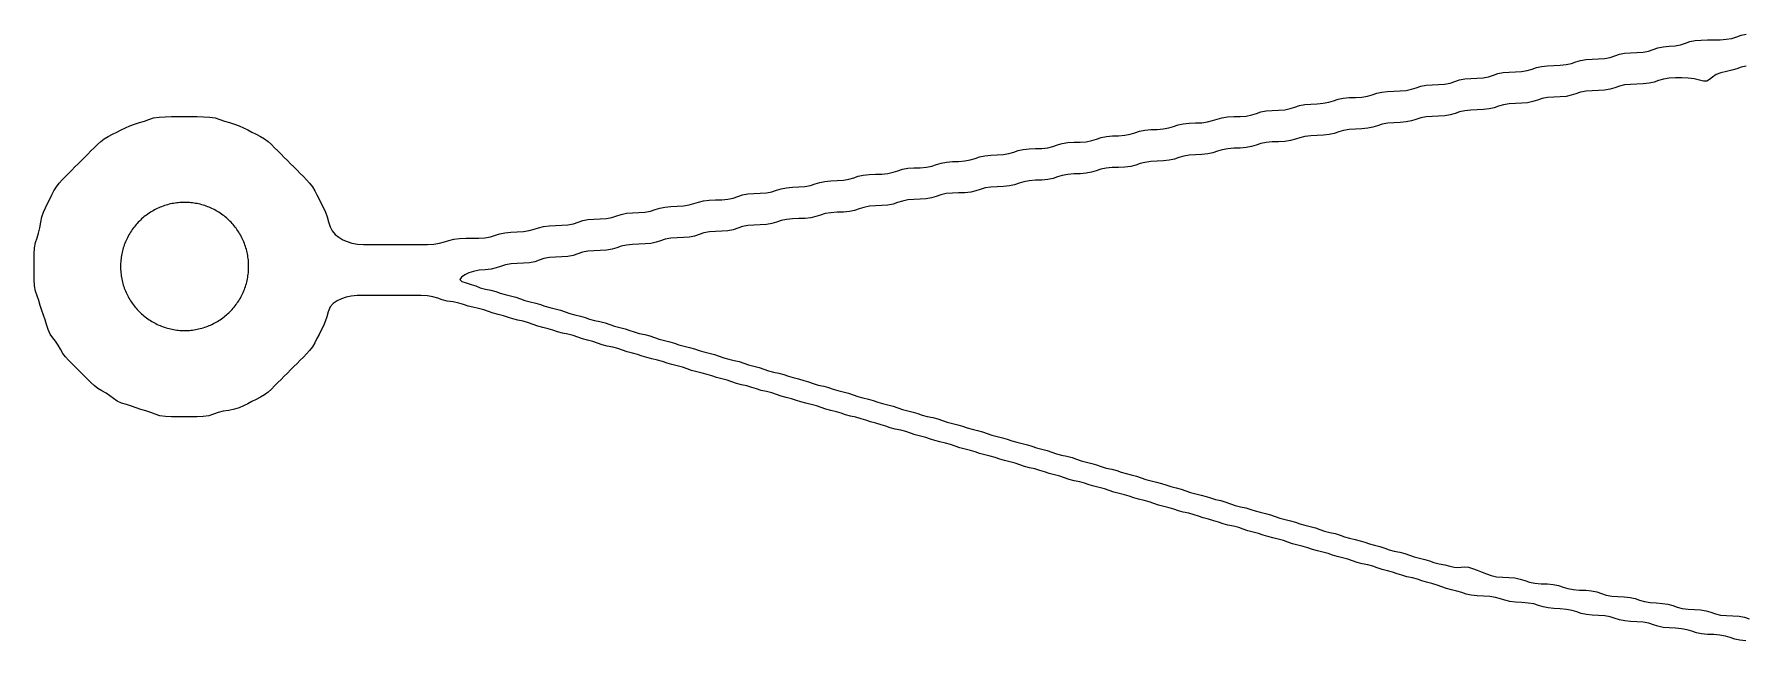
# Model space of a CAD drawing. Header units: millimetres. Extents: x 2.2 to 87.8, y 0 to 20.
# Drawn here: x 2.24 to 45, y 0.65 to 15.8 of the extents above; entities that cross this region are included whole.
import ezdxf

# ---------------------------------------------------------------- set-up
doc = ezdxf.new("R2010")
doc.units = ezdxf.units.MM

msp = doc.modelspace()

# ---------------------------------------------------------------- linework, layer by layer
for points in [[(45.002, 0.649), (44.853, 0.662), (44.723, 0.689), (44.609, 0.727), (44.491, 0.766), (44.353, 0.791), (44.2, 0.803), (44.043, 0.809), (43.894, 0.823), (43.766, 0.85), (43.652, 0.889), (43.533, 0.926), (43.395, 0.951), (43.241, 0.963), (43.084, 0.969), (42.935, 0.984), (42.807, 1.011), (42.694, 1.049), (42.575, 1.087), (42.436, 1.112), (42.282, 1.123), (42.124, 1.129), (41.976, 1.144), (41.848, 1.171), (41.735, 1.209), (41.616, 1.247), (41.477, 1.271), (41.323, 1.283), (41.165, 1.29), (41.018, 1.305), (40.891, 1.334), (40.779, 1.371), (40.659, 1.408), (40.519, 1.432), (40.364, 1.443), (40.206, 1.451), (40.06, 1.468), (39.935, 1.497), (39.824, 1.534), (39.703, 1.569), (39.561, 1.592), (39.405, 1.603), (39.248, 1.612), (39.103, 1.632), (38.981, 1.663), (38.871, 1.699), (38.748, 1.732), (38.603, 1.753), (38.446, 1.763), (38.288, 1.77), (38.141, 1.786), (38.015, 1.815), (37.903, 1.853), (37.784, 1.891), (37.651, 1.924), (37.522, 1.958), (37.406, 1.999), (37.29, 2.041), (37.161, 2.076), (37.028, 2.109), (36.908, 2.145), (36.797, 2.184), (36.673, 2.219), (36.537, 2.25), (36.408, 2.284), (36.294, 2.324), (36.177, 2.364), (36.046, 2.398), (35.913, 2.431), (35.795, 2.469), (35.682, 2.509), (35.556, 2.544), (35.419, 2.573), (35.291, 2.606), (35.177, 2.645), (35.06, 2.685), (34.928, 2.719), (34.796, 2.752), (34.678, 2.791), (34.565, 2.832), (34.438, 2.866), (34.301, 2.896), (34.174, 2.928), (34.061, 2.967), (33.943, 3.006), (33.811, 3.04), (33.68, 3.073), (33.563, 3.113), (33.448, 3.154), (33.32, 3.189), (33.183, 3.218), (33.057, 3.25), (32.945, 3.289), (32.826, 3.328), (32.694, 3.361), (32.564, 3.395), (32.448, 3.436), (32.332, 3.477), (32.202, 3.512), (32.065, 3.541), (31.941, 3.573), (31.829, 3.611), (31.71, 3.649), (31.577, 3.683), (31.447, 3.717), (31.332, 3.758), (31.216, 3.799), (31.085, 3.834), (30.948, 3.864), (30.825, 3.897), (30.715, 3.934), (30.594, 3.971), (30.46, 4.004), (30.33, 4.038), (30.215, 4.079), (30.098, 4.12), (29.967, 4.155), (29.831, 4.186), (29.71, 4.221), (29.6, 4.258), (29.478, 4.294), (29.343, 4.326), (29.213, 4.36), (29.098, 4.4), (28.981, 4.441), (28.85, 4.476), (28.715, 4.507), (28.595, 4.543), (28.484, 4.582), (28.361, 4.617), (28.224, 4.648), (28.096, 4.681), (27.981, 4.722), (27.864, 4.762), (27.733, 4.796), (27.6, 4.828), (27.481, 4.866), (27.368, 4.906), (27.243, 4.941), (27.106, 4.97), (26.978, 5.003), (26.864, 5.043), (26.747, 5.083), (26.615, 5.116), (26.483, 5.149), (26.365, 5.188), (26.252, 5.229), (26.125, 5.264), (25.988, 5.293), (25.861, 5.325), (25.748, 5.365), (25.63, 5.404), (25.498, 5.437), (25.367, 5.471), (25.25, 5.511), (25.136, 5.552), (25.007, 5.587), (24.87, 5.616), (24.745, 5.648), (24.632, 5.687), (24.513, 5.726), (24.382, 5.759), (24.252, 5.793), (24.136, 5.834), (24.02, 5.876), (23.89, 5.91), (23.753, 5.939), (23.628, 5.971), (23.517, 6.009), (23.397, 6.047), (23.264, 6.081), (23.135, 6.115), (23.019, 6.156), (22.903, 6.197), (22.772, 6.232), (22.635, 6.261), (22.512, 6.294), (22.402, 6.332), (22.281, 6.369), (22.147, 6.402), (22.018, 6.436), (21.902, 6.477), (21.786, 6.518), (21.654, 6.553), (21.518, 6.584), (21.397, 6.618), (21.287, 6.655), (21.165, 6.691), (21.03, 6.723), (20.9, 6.757), (20.785, 6.798), (20.668, 6.839), (20.537, 6.873), (20.403, 6.905), (20.283, 6.941), (20.171, 6.979), (20.048, 7.015), (19.912, 7.045), (19.783, 7.079), (19.668, 7.119), (19.551, 7.16), (19.42, 7.194), (19.287, 7.226), (19.168, 7.264), (19.056, 7.304), (18.93, 7.338), (18.794, 7.368), (18.665, 7.401), (18.551, 7.44), (18.434, 7.48), (18.303, 7.514), (18.171, 7.547), (18.053, 7.586), (17.939, 7.627), (17.813, 7.661), (17.675, 7.69), (17.548, 7.723), (17.434, 7.762), (17.317, 7.801), (17.185, 7.835), (17.053, 7.867), (16.935, 7.907), (16.822, 7.949), (16.694, 7.983), (16.557, 8.012), (16.431, 8.045), (16.318, 8.084), (16.2, 8.123), (16.068, 8.156), (15.938, 8.19), (15.822, 8.231), (15.707, 8.273), (15.577, 8.306), (15.439, 8.335), (15.314, 8.367), (15.202, 8.406), (15.083, 8.444), (14.951, 8.478), (14.822, 8.512), (14.706, 8.553), (14.59, 8.595), (14.459, 8.629), (14.322, 8.658), (14.198, 8.69), (14.087, 8.728), (13.967, 8.766), (13.834, 8.799), (13.705, 8.834), (13.589, 8.874), (13.473, 8.916), (13.341, 8.95), (13.204, 8.979), (13.081, 9.012), (12.97, 9.049), (12.848, 9.084), (12.707, 9.112), (12.563, 9.136), (12.437, 9.166), (12.324, 9.204), (12.204, 9.241), (12.064, 9.265), (11.909, 9.275), (11.75, 9.277), (11.59, 9.277), (11.43, 9.277), (11.27, 9.277), (11.11, 9.277), (10.95, 9.277), (10.79, 9.277), (10.631, 9.277), (10.471, 9.276), (10.312, 9.273), (10.163, 9.259), (10.032, 9.23), (9.918, 9.188), (9.81, 9.139), (9.709, 9.078), (9.633, 8.989), (9.589, 8.869), (9.555, 8.741), (9.515, 8.624), (9.466, 8.517), (9.414, 8.41), (9.36, 8.303), (9.307, 8.197), (9.253, 8.091), (9.193, 7.989), (9.124, 7.899), (9.048, 7.817), (8.969, 7.736), (8.889, 7.656), (8.809, 7.576), (8.729, 7.497), (8.649, 7.417), (8.569, 7.337), (8.489, 7.257), (8.409, 7.177), (8.329, 7.097), (8.249, 7.017), (8.169, 6.938), (8.086, 6.862), (7.996, 6.793), (7.895, 6.733), (7.788, 6.679), (7.683, 6.626), (7.576, 6.572), (7.469, 6.519), (7.361, 6.471), (7.244, 6.431), (7.108, 6.404), (6.966, 6.381), (6.837, 6.35), (6.723, 6.309), (6.604, 6.272), (6.467, 6.249), (6.314, 6.241), (6.155, 6.24), (5.995, 6.24), (5.835, 6.24), (5.676, 6.241), (5.522, 6.249), (5.385, 6.272), (5.267, 6.309), (5.153, 6.352), (5.03, 6.389), (4.904, 6.427), (4.787, 6.469), (4.674, 6.511), (4.551, 6.549), (4.425, 6.588), (4.314, 6.637), (4.222, 6.701), (4.134, 6.77), (4.038, 6.834), (3.934, 6.892), (3.833, 6.953), (3.743, 7.022), (3.66, 7.098), (3.58, 7.177), (3.5, 7.257), (3.42, 7.337), (3.34, 7.417), (3.26, 7.497), (3.18, 7.577), (3.101, 7.657), (3.025, 7.739), (2.956, 7.829), (2.896, 7.93), (2.838, 8.034), (2.774, 8.13), (2.705, 8.218), (2.641, 8.311), (2.591, 8.421), (2.553, 8.547), (2.515, 8.67), (2.472, 8.783), (2.43, 8.9), (2.393, 9.027), (2.355, 9.15), (2.313, 9.263), (2.275, 9.381), (2.253, 9.519), (2.245, 9.672), (2.243, 9.831), (2.243, 9.991), (2.243, 10.151), (2.245, 10.31), (2.253, 10.463), (2.275, 10.601), (2.313, 10.719), (2.354, 10.833), (2.385, 10.962), (2.408, 11.104), (2.435, 11.24), (2.474, 11.358), (2.523, 11.465), (2.575, 11.573), (2.629, 11.679), (2.682, 11.785), (2.736, 11.892), (2.796, 11.993), (2.865, 12.083), (2.941, 12.165), (3.021, 12.246), (3.1, 12.326), (3.18, 12.406), (3.26, 12.486), (3.34, 12.566), (3.42, 12.646), (3.5, 12.725), (3.58, 12.805), (3.66, 12.885), (3.74, 12.965), (3.82, 13.045), (3.903, 13.121), (3.993, 13.189), (4.094, 13.249), (4.201, 13.304), (4.307, 13.357), (4.413, 13.41), (4.521, 13.463), (4.628, 13.512), (4.744, 13.556), (4.87, 13.593), (4.994, 13.631), (5.107, 13.673), (5.225, 13.71), (5.363, 13.733), (5.516, 13.741), (5.675, 13.743), (5.835, 13.743), (5.995, 13.743), (6.155, 13.743), (6.314, 13.743), (6.473, 13.741), (6.627, 13.733), (6.764, 13.71), (6.883, 13.673), (6.996, 13.631), (7.119, 13.593), (7.246, 13.556), (7.361, 13.512), (7.469, 13.463), (7.576, 13.41), (7.683, 13.357), (7.788, 13.304), (7.895, 13.249), (7.996, 13.189), (8.086, 13.121), (8.169, 13.045), (8.249, 12.965), (8.329, 12.885), (8.409, 12.805), (8.489, 12.725), (8.569, 12.646), (8.649, 12.566), (8.729, 12.486), (8.809, 12.406), (8.889, 12.326), (8.969, 12.246), (9.048, 12.165), (9.124, 12.083), (9.193, 11.993), (9.253, 11.892), (9.307, 11.785), (9.36, 11.679), (9.414, 11.573), (9.466, 11.465), (9.516, 11.358), (9.559, 11.242), (9.596, 11.115), (9.636, 10.993), (9.688, 10.889), (9.761, 10.801), (9.854, 10.728), (9.955, 10.669), (10.06, 10.621), (10.178, 10.583), (10.317, 10.558), (10.471, 10.548), (10.631, 10.546), (10.79, 10.545), (10.95, 10.545), (11.11, 10.545), (11.27, 10.545), (11.43, 10.545), (11.59, 10.545), (11.75, 10.545), (11.909, 10.546), (12.069, 10.548), (12.226, 10.557), (12.369, 10.579), (12.491, 10.613), (12.601, 10.649), (12.725, 10.678), (12.871, 10.696), (13.028, 10.703), (13.188, 10.705), (13.348, 10.708), (13.503, 10.717), (13.643, 10.741), (13.763, 10.778), (13.875, 10.816), (14.002, 10.844), (14.149, 10.859), (14.307, 10.866), (14.465, 10.876), (14.61, 10.897), (14.733, 10.929), (14.843, 10.966), (14.965, 10.997), (15.109, 11.016), (15.266, 11.024), (15.425, 11.028), (15.577, 11.04), (15.712, 11.067), (15.829, 11.106), (15.944, 11.145), (16.077, 11.17), (16.227, 11.182), (16.385, 11.187), (16.538, 11.198), (16.676, 11.224), (16.794, 11.262), (16.908, 11.3), (17.038, 11.327), (17.186, 11.34), (17.344, 11.346), (17.498, 11.357), (17.638, 11.382), (17.757, 11.419), (17.87, 11.457), (17.998, 11.485), (18.146, 11.499), (18.304, 11.506), (18.46, 11.516), (18.603, 11.538), (18.725, 11.573), (18.836, 11.609), (18.96, 11.639), (19.105, 11.657), (19.263, 11.664), (19.421, 11.668), (19.573, 11.681), (19.706, 11.709), (19.822, 11.748), (19.938, 11.786), (20.072, 11.811), (20.223, 11.822), (20.381, 11.827), (20.534, 11.838), (20.671, 11.864), (20.789, 11.902), (20.904, 11.941), (21.034, 11.967), (21.183, 11.98), (21.34, 11.986), (21.494, 11.997), (21.633, 12.022), (21.752, 12.06), (21.865, 12.098), (21.994, 12.125), (22.142, 12.139), (22.3, 12.145), (22.456, 12.156), (22.597, 12.179), (22.718, 12.214), (22.83, 12.252), (22.955, 12.281), (23.102, 12.297), (23.259, 12.304), (23.418, 12.309), (23.567, 12.323), (23.699, 12.352), (23.814, 12.391), (23.931, 12.429), (24.067, 12.452), (24.219, 12.462), (24.377, 12.466), (24.53, 12.478), (24.667, 12.504), (24.784, 12.543), (24.899, 12.581), (25.03, 12.608), (25.179, 12.62), (25.337, 12.626), (25.49, 12.637), (25.628, 12.662), (25.746, 12.7), (25.86, 12.739), (25.99, 12.766), (26.138, 12.779), (26.296, 12.785), (26.451, 12.795), (26.592, 12.819), (26.712, 12.856), (26.824, 12.893), (26.951, 12.922), (27.098, 12.937), (27.256, 12.943), (27.414, 12.95), (27.562, 12.967), (27.69, 12.997), (27.803, 13.036), (27.922, 13.071), (28.061, 13.093), (28.216, 13.102), (28.374, 13.106), (28.526, 13.117), (28.662, 13.144), (28.779, 13.183), (28.894, 13.222), (29.026, 13.248), (29.176, 13.26), (29.333, 13.265), (29.486, 13.277), (29.623, 13.302), (29.741, 13.341), (29.855, 13.38), (29.986, 13.406), (30.135, 13.419), (30.292, 13.425), (30.447, 13.435), (30.587, 13.46), (30.706, 13.497), (30.819, 13.535), (30.947, 13.563), (31.094, 13.577), (31.252, 13.584), (31.41, 13.592), (31.556, 13.612), (31.68, 13.644), (31.791, 13.682), (31.912, 13.714), (32.055, 13.734), (32.212, 13.742), (32.37, 13.746), (32.522, 13.757), (32.657, 13.784), (32.774, 13.824), (32.889, 13.863), (33.022, 13.888), (33.172, 13.899), (33.329, 13.905), (33.482, 13.916), (33.619, 13.942), (33.736, 13.981), (33.851, 14.02), (33.982, 14.046), (34.131, 14.058), (34.289, 14.064), (34.443, 14.075), (34.582, 14.1), (34.7, 14.138), (34.814, 14.176), (34.942, 14.203), (35.091, 14.217), (35.249, 14.223), (35.405, 14.233), (35.55, 14.255), (35.671, 14.289), (35.782, 14.325), (35.905, 14.356), (36.05, 14.374), (36.208, 14.381), (36.366, 14.385), (36.518, 14.398), (36.652, 14.425), (36.768, 14.465), (36.884, 14.504), (37.017, 14.529), (37.168, 14.539), (37.326, 14.545), (37.478, 14.556), (37.614, 14.582), (37.732, 14.622), (37.846, 14.66), (37.978, 14.686), (38.128, 14.698), (38.285, 14.704), (38.439, 14.715), (38.577, 14.74), (38.695, 14.778), (38.809, 14.817), (38.938, 14.844), (39.087, 14.857), (39.245, 14.863), (39.401, 14.873), (39.543, 14.896), (39.663, 14.932), (39.775, 14.969), (39.9, 14.998), (40.047, 15.015), (40.204, 15.021), (40.363, 15.027), (40.512, 15.041), (40.643, 15.07), (40.757, 15.11), (40.875, 15.147), (41.012, 15.17), (41.164, 15.18), (41.322, 15.184), (41.474, 15.196), (41.609, 15.223), (41.727, 15.262), (41.842, 15.301), (41.974, 15.327), (42.124, 15.338), (42.282, 15.343), (42.435, 15.355), (42.572, 15.38), (42.69, 15.419), (42.804, 15.458), (42.934, 15.484), (43.083, 15.499), (43.234, 15.514), (43.372, 15.539), (43.491, 15.578), (43.605, 15.616), (43.734, 15.643), (43.883, 15.656), (44.041, 15.66), (44.201, 15.661), (44.36, 15.663), (44.514, 15.674), (44.653, 15.698), (44.773, 15.735), (44.886, 15.774), (45.014, 15.801)], [(45.014, 15.006), (44.887, 14.975), (44.775, 14.938), (44.655, 14.903), (44.518, 14.874), (44.381, 14.841), (44.264, 14.794), (44.172, 14.732), (44.096, 14.669), (44.024, 14.631), (43.945, 14.632), (43.842, 14.657), (43.711, 14.685), (43.56, 14.704), (43.401, 14.711), (43.242, 14.71), (43.085, 14.701), (42.942, 14.678), (42.82, 14.644), (42.71, 14.607), (42.586, 14.577), (42.44, 14.56), (42.282, 14.553), (42.124, 14.547), (41.974, 14.533), (41.843, 14.504), (41.728, 14.465), (41.611, 14.428), (41.475, 14.404), (41.322, 14.395), (41.164, 14.39), (41.011, 14.379), (40.875, 14.353), (40.757, 14.314), (40.642, 14.275), (40.512, 14.249), (40.363, 14.236), (40.205, 14.231), (40.051, 14.22), (39.912, 14.195), (39.793, 14.157), (39.68, 14.119), (39.551, 14.091), (39.403, 14.078), (39.245, 14.071), (39.09, 14.061), (38.948, 14.038), (38.827, 14.002), (38.716, 13.965), (38.59, 13.936), (38.444, 13.92), (38.286, 13.913), (38.128, 13.906), (37.98, 13.89), (37.851, 13.86), (37.738, 13.821), (37.619, 13.786), (37.48, 13.764), (37.326, 13.755), (37.168, 13.75), (37.015, 13.739), (36.879, 13.713), (36.761, 13.674), (36.646, 13.635), (36.516, 13.609), (36.366, 13.597), (36.209, 13.591), (36.055, 13.58), (35.917, 13.555), (35.798, 13.517), (35.685, 13.478), (35.555, 13.451), (35.407, 13.438), (35.249, 13.432), (35.094, 13.421), (34.953, 13.397), (34.833, 13.361), (34.721, 13.323), (34.595, 13.295), (34.447, 13.28), (34.29, 13.273), (34.132, 13.265), (33.985, 13.245), (33.86, 13.214), (33.749, 13.176), (33.628, 13.143), (33.486, 13.123), (33.33, 13.115), (33.172, 13.111), (33.019, 13.099), (32.884, 13.073), (32.766, 13.033), (32.651, 12.995), (32.52, 12.969), (32.37, 12.957), (32.212, 12.951), (32.059, 12.94), (31.922, 12.915), (31.803, 12.876), (31.689, 12.838), (31.559, 12.811), (31.41, 12.798), (31.253, 12.792), (31.098, 12.781), (30.959, 12.757), (30.839, 12.72), (30.726, 12.682), (30.599, 12.654), (30.451, 12.64), (30.293, 12.633), (30.136, 12.623), (29.991, 12.601), (29.869, 12.568), (29.759, 12.532), (29.636, 12.501), (29.491, 12.483), (29.334, 12.475), (29.175, 12.471), (29.023, 12.459), (28.889, 12.432), (28.772, 12.392), (28.656, 12.354), (28.524, 12.328), (28.373, 12.317), (28.216, 12.312), (28.063, 12.301), (27.926, 12.275), (27.808, 12.236), (27.694, 12.197), (27.563, 12.171), (27.414, 12.158), (27.256, 12.152), (27.102, 12.142), (26.964, 12.117), (26.845, 12.079), (26.731, 12.041), (26.603, 12.013), (26.455, 12), (26.297, 11.993), (26.141, 11.983), (25.998, 11.961), (25.876, 11.926), (25.765, 11.889), (25.641, 11.859), (25.495, 11.842), (25.337, 11.835), (25.179, 11.831), (25.028, 11.819), (24.894, 11.791), (24.778, 11.751), (24.662, 11.713), (24.528, 11.688), (24.377, 11.677), (24.219, 11.672), (24.067, 11.661), (23.93, 11.635), (23.812, 11.596), (23.698, 11.557), (23.567, 11.531), (23.418, 11.519), (23.26, 11.513), (23.107, 11.502), (22.969, 11.476), (22.85, 11.438), (22.736, 11.4), (22.607, 11.373), (22.458, 11.36), (22.301, 11.354), (22.145, 11.343), (22.003, 11.32), (21.883, 11.284), (21.771, 11.247), (21.645, 11.218), (21.499, 11.202), (21.341, 11.196), (21.183, 11.191), (21.032, 11.177), (20.9, 11.149), (20.785, 11.109), (20.668, 11.071), (20.533, 11.047), (20.381, 11.038), (20.223, 11.033), (20.071, 11.021), (19.935, 10.995), (19.817, 10.956), (19.702, 10.917), (19.571, 10.891), (19.421, 10.879), (19.264, 10.873), (19.111, 10.862), (18.973, 10.836), (18.855, 10.798), (18.741, 10.759), (18.611, 10.733), (18.462, 10.72), (18.304, 10.714), (18.149, 10.704), (18.009, 10.679), (17.889, 10.643), (17.777, 10.605), (17.65, 10.577), (17.502, 10.562), (17.345, 10.556), (17.186, 10.55), (17.038, 10.534), (16.909, 10.504), (16.796, 10.464), (16.677, 10.428), (16.538, 10.406), (16.385, 10.397), (16.227, 10.393), (16.075, 10.381), (15.939, 10.355), (15.822, 10.315), (15.707, 10.276), (15.575, 10.251), (15.425, 10.239), (15.267, 10.234), (15.115, 10.222), (14.978, 10.196), (14.86, 10.157), (14.746, 10.119), (14.615, 10.092), (14.466, 10.08), (14.308, 10.074), (14.154, 10.064), (14.014, 10.039), (13.895, 10.002), (13.782, 9.964), (13.654, 9.936), (13.507, 9.919), (13.355, 9.904), (13.218, 9.877), (13.101, 9.837), (12.998, 9.789), (12.915, 9.734), (12.872, 9.676), (12.927, 9.626), (13.032, 9.587), (13.155, 9.553), (13.271, 9.512), (13.386, 9.47), (13.516, 9.435), (13.653, 9.405), (13.775, 9.372), (13.886, 9.334), (14.006, 9.297), (14.141, 9.265), (14.271, 9.231), (14.387, 9.19), (14.503, 9.149), (14.634, 9.114), (14.77, 9.082), (14.891, 9.048), (15.001, 9.011), (15.122, 8.975), (15.258, 8.943), (15.388, 8.909), (15.504, 8.869), (15.62, 8.828), (15.751, 8.793), (15.886, 8.761), (16.006, 8.726), (16.117, 8.687), (16.24, 8.652), (16.376, 8.621), (16.506, 8.588), (16.62, 8.547), (16.737, 8.507), (16.869, 8.473), (17.002, 8.441), (17.122, 8.404), (17.234, 8.364), (17.358, 8.329), (17.494, 8.299), (17.623, 8.266), (17.737, 8.226), (17.854, 8.186), (17.986, 8.152), (18.118, 8.119), (18.237, 8.081), (18.35, 8.041), (18.476, 8.006), (18.612, 7.976), (18.74, 7.944), (18.854, 7.904), (18.971, 7.865), (19.103, 7.832), (19.235, 7.799), (19.354, 7.76), (19.467, 7.719), (19.594, 7.684), (19.731, 7.654), (19.857, 7.622), (19.97, 7.583), (20.088, 7.544), (20.22, 7.51), (20.351, 7.477), (20.468, 7.437), (20.583, 7.395), (20.711, 7.361), (20.848, 7.331), (20.973, 7.299), (21.085, 7.26), (21.204, 7.222), (21.337, 7.189), (21.467, 7.155), (21.583, 7.114), (21.699, 7.072), (21.829, 7.038), (21.966, 7.008), (22.089, 6.975), (22.2, 6.937), (22.32, 6.9), (22.454, 6.867), (22.584, 6.833), (22.699, 6.792), (22.816, 6.751), (22.947, 6.716), (23.083, 6.685), (23.204, 6.65), (23.314, 6.613), (23.435, 6.578), (23.571, 6.545), (23.701, 6.511), (23.816, 6.471), (23.933, 6.43), (24.064, 6.395), (24.198, 6.363), (24.318, 6.328), (24.429, 6.289), (24.553, 6.254), (24.689, 6.223), (24.818, 6.19), (24.933, 6.15), (25.05, 6.109), (25.181, 6.075), (25.315, 6.043), (25.434, 6.006), (25.546, 5.967), (25.671, 5.932), (25.807, 5.901), (25.936, 5.868), (26.05, 5.828), (26.167, 5.788), (26.299, 5.754), (26.432, 5.722), (26.55, 5.684), (26.663, 5.644), (26.789, 5.609), (26.925, 5.579), (27.053, 5.547), (27.167, 5.507), (27.285, 5.467), (27.416, 5.434), (27.549, 5.401), (27.667, 5.362), (27.78, 5.321), (27.907, 5.287), (28.043, 5.257), (28.17, 5.224), (28.283, 5.185), (28.401, 5.146), (28.534, 5.113), (28.665, 5.08), (28.783, 5.04), (28.897, 4.999), (29.025, 4.964), (29.161, 4.935), (29.287, 4.902), (29.399, 4.863), (29.518, 4.825), (29.65, 4.791), (29.78, 4.757), (29.897, 4.717), (30.012, 4.675), (30.142, 4.641), (30.279, 4.612), (30.403, 4.579), (30.515, 4.541), (30.634, 4.503), (30.767, 4.47), (30.897, 4.436), (31.013, 4.395), (31.129, 4.353), (31.26, 4.319), (31.397, 4.289), (31.519, 4.256), (31.63, 4.218), (31.75, 4.181), (31.884, 4.149), (32.014, 4.114), (32.129, 4.073), (32.246, 4.032), (32.378, 3.998), (32.514, 3.967), (32.635, 3.932), (32.745, 3.895), (32.866, 3.859), (33.002, 3.827), (33.131, 3.793), (33.246, 3.752), (33.363, 3.711), (33.495, 3.677), (33.63, 3.646), (33.749, 3.61), (33.861, 3.571), (33.984, 3.536), (34.12, 3.505), (34.249, 3.471), (34.363, 3.431), (34.48, 3.39), (34.612, 3.357), (34.745, 3.325), (34.864, 3.287), (34.977, 3.248), (35.102, 3.213), (35.238, 3.182), (35.366, 3.149), (35.48, 3.11), (35.598, 3.07), (35.729, 3.036), (35.862, 3.004), (35.98, 2.965), (36.093, 2.924), (36.22, 2.89), (36.356, 2.86), (36.483, 2.827), (36.597, 2.788), (36.715, 2.749), (36.847, 2.716), (36.979, 2.683), (37.098, 2.644), (37.211, 2.603), (37.339, 2.57), (37.479, 2.543), (37.61, 2.515), (37.717, 2.488), (37.807, 2.477), (37.892, 2.488), (37.98, 2.499), (38.073, 2.486), (38.175, 2.452), (38.291, 2.41), (38.413, 2.365), (38.527, 2.319), (38.643, 2.277), (38.776, 2.249), (38.927, 2.236), (39.084, 2.229), (39.233, 2.217), (39.365, 2.191), (39.479, 2.153), (39.597, 2.113), (39.733, 2.087), (39.886, 2.075), (40.043, 2.069), (40.192, 2.056), (40.322, 2.03), (40.437, 1.991), (40.555, 1.953), (40.692, 1.927), (40.845, 1.915), (41.002, 1.909), (41.15, 1.895), (41.28, 1.868), (41.393, 1.83), (41.512, 1.792), (41.65, 1.766), (41.804, 1.755), (41.961, 1.748), (42.109, 1.733), (42.236, 1.705), (42.349, 1.667), (42.469, 1.63), (42.608, 1.606), (42.762, 1.594), (42.916, 1.584), (43.055, 1.563), (43.175, 1.527), (43.288, 1.487), (43.415, 1.457), (43.563, 1.44), (43.72, 1.433), (43.873, 1.423), (44.009, 1.4), (44.126, 1.362), (44.241, 1.321), (44.372, 1.292), (44.522, 1.278), (44.679, 1.272), (44.831, 1.262), (44.966, 1.238), (45.083, 1.2)]]:
    msp.add_lwpolyline(points)
msp.add_lwpolyline([(7.592, 10.157), (7.588, 10.196), (7.583, 10.235), (7.576, 10.274), (7.569, 10.312), (7.561, 10.351), (7.552, 10.389), (7.542, 10.427), (7.531, 10.464), (7.519, 10.502), (7.506, 10.539), (7.493, 10.576), (7.478, 10.612), (7.463, 10.648), (7.446, 10.684), (7.429, 10.719), (7.411, 10.754), (7.392, 10.789), (7.372, 10.823), (7.352, 10.856), (7.33, 10.889), (7.308, 10.921), (7.285, 10.953), (7.261, 10.984), (7.237, 11.015), (7.212, 11.045), (7.186, 11.074), (7.159, 11.103), (7.131, 11.131), (7.103, 11.159), (7.074, 11.186), (7.045, 11.212), (7.015, 11.237), (6.984, 11.261), (6.953, 11.285), (6.921, 11.308), (6.889, 11.33), (6.856, 11.352), (6.823, 11.372), (6.789, 11.392), (6.754, 11.411), (6.719, 11.429), (6.684, 11.446), (6.648, 11.463), (6.612, 11.478), (6.576, 11.493), (6.539, 11.506), (6.502, 11.519), (6.464, 11.531), (6.427, 11.542), (6.389, 11.552), (6.351, 11.561), (6.312, 11.569), (6.274, 11.576), (6.235, 11.583), (6.196, 11.588), (6.157, 11.592), (6.118, 11.596), (6.079, 11.598), (6.039, 11.6), (6, 11.6), (5.961, 11.6), (5.921, 11.598), (5.882, 11.596), (5.843, 11.592), (5.804, 11.588), (5.765, 11.583), (5.726, 11.576), (5.688, 11.569), (5.649, 11.561), (5.611, 11.552), (5.573, 11.542), (5.536, 11.531), (5.498, 11.519), (5.461, 11.506), (5.424, 11.493), (5.388, 11.478), (5.352, 11.463), (5.316, 11.446), (5.281, 11.429), (5.246, 11.411), (5.211, 11.392), (5.177, 11.372), (5.144, 11.352), (5.111, 11.33), (5.079, 11.308), (5.047, 11.285), (5.016, 11.261), (4.985, 11.237), (4.955, 11.212), (4.926, 11.186), (4.897, 11.159), (4.869, 11.131), (4.841, 11.103), (4.814, 11.074), (4.788, 11.045), (4.763, 11.015), (4.739, 10.984), (4.715, 10.953), (4.692, 10.921), (4.67, 10.889), (4.648, 10.856), (4.628, 10.823), (4.608, 10.789), (4.589, 10.754), (4.571, 10.719), (4.554, 10.684), (4.537, 10.648), (4.522, 10.612), (4.507, 10.576), (4.494, 10.539), (4.481, 10.502), (4.469, 10.464), (4.458, 10.427), (4.448, 10.389), (4.439, 10.351), (4.431, 10.312), (4.424, 10.274), (4.417, 10.235), (4.412, 10.196), (4.408, 10.157), (4.404, 10.118), (4.402, 10.079), (4.4, 10.039), (4.4, 10), (4.4, 9.961), (4.402, 9.921), (4.404, 9.882), (4.408, 9.843), (4.412, 9.804), (4.417, 9.765), (4.424, 9.726), (4.431, 9.688), (4.439, 9.649), (4.448, 9.611), (4.458, 9.573), (4.469, 9.536), (4.481, 9.498), (4.494, 9.461), (4.507, 9.424), (4.522, 9.388), (4.537, 9.352), (4.554, 9.316), (4.571, 9.281), (4.589, 9.246), (4.608, 9.211), (4.628, 9.177), (4.648, 9.144), (4.67, 9.111), (4.692, 9.079), (4.715, 9.047), (4.739, 9.016), (4.763, 8.985), (4.788, 8.955), (4.814, 8.926), (4.841, 8.897), (4.869, 8.869), (4.897, 8.841), (4.926, 8.814), (4.955, 8.788), (4.985, 8.763), (5.016, 8.739), (5.047, 8.715), (5.079, 8.692), (5.111, 8.67), (5.144, 8.648), (5.177, 8.628), (5.211, 8.608), (5.246, 8.589), (5.281, 8.571), (5.316, 8.554), (5.352, 8.537), (5.388, 8.522), (5.424, 8.507), (5.461, 8.494), (5.498, 8.481), (5.536, 8.469), (5.573, 8.458), (5.611, 8.448), (5.649, 8.439), (5.688, 8.431), (5.726, 8.424), (5.765, 8.417), (5.804, 8.412), (5.843, 8.408), (5.882, 8.404), (5.921, 8.402), (5.961, 8.4), (6, 8.4), (6.039, 8.4), (6.079, 8.402), (6.118, 8.404), (6.157, 8.408), (6.196, 8.412), (6.235, 8.417), (6.274, 8.424), (6.312, 8.431), (6.351, 8.439), (6.389, 8.448), (6.427, 8.458), (6.464, 8.469), (6.502, 8.481), (6.539, 8.494), (6.576, 8.507), (6.612, 8.522), (6.648, 8.537), (6.684, 8.554), (6.719, 8.571), (6.754, 8.589), (6.789, 8.608), (6.823, 8.628), (6.856, 8.648), (6.889, 8.67), (6.921, 8.692), (6.953, 8.715), (6.984, 8.739), (7.015, 8.763), (7.045, 8.788), (7.074, 8.814), (7.103, 8.841), (7.131, 8.869), (7.159, 8.897), (7.186, 8.926), (7.212, 8.955), (7.237, 8.985), (7.261, 9.016), (7.285, 9.047), (7.308, 9.079), (7.33, 9.111), (7.352, 9.144), (7.372, 9.177), (7.392, 9.211), (7.411, 9.246), (7.429, 9.281), (7.446, 9.316), (7.463, 9.352), (7.478, 9.388), (7.493, 9.424), (7.506, 9.461), (7.519, 9.498), (7.531, 9.536), (7.542, 9.573), (7.552, 9.611), (7.561, 9.649), (7.569, 9.688), (7.576, 9.726), (7.583, 9.765), (7.588, 9.804), (7.592, 9.843), (7.596, 9.882), (7.598, 9.921), (7.6, 9.961), (7.6, 10), (7.6, 10.039), (7.598, 10.079), (7.596, 10.118)], close=True)

doc.saveas('drawing.dxf')
